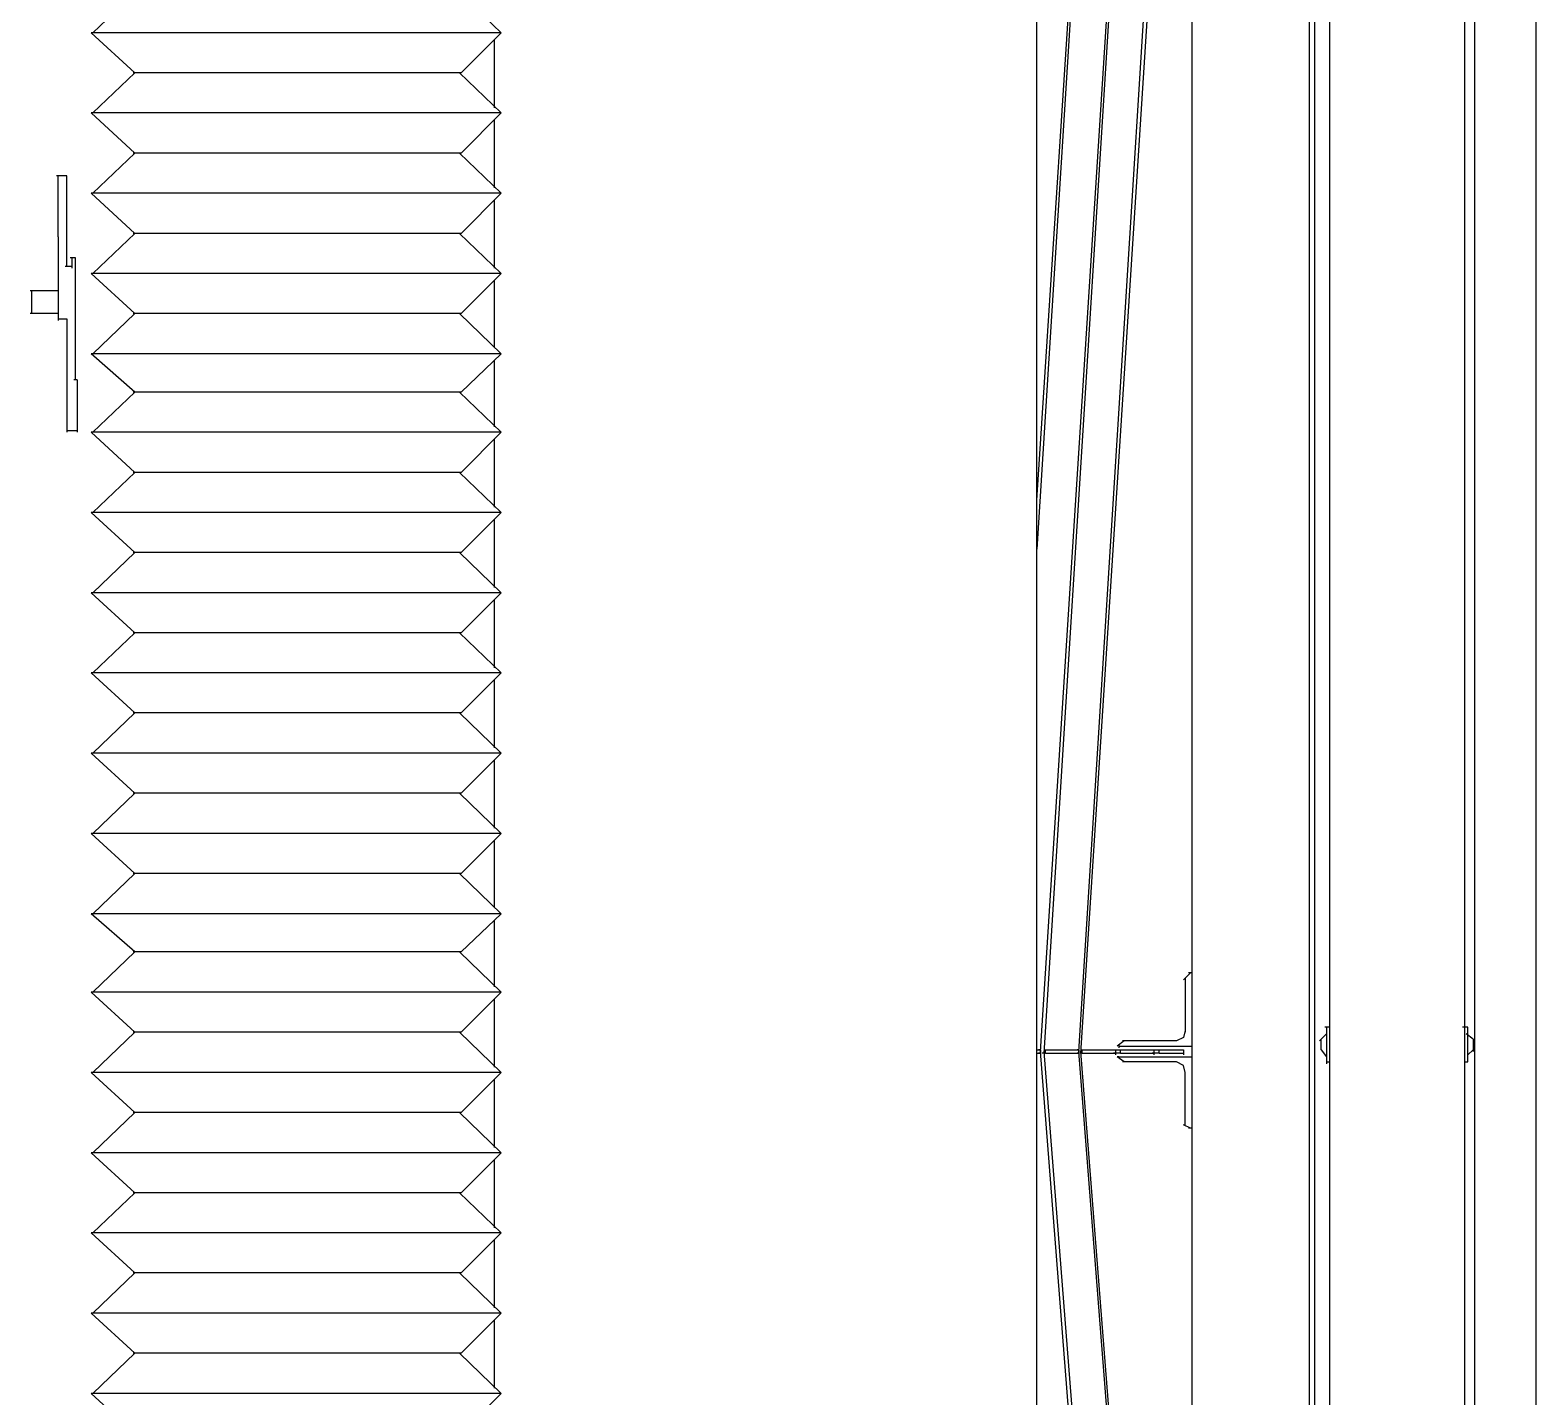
# Model space of a CAD drawing. Header units: inches. Extents: x 13215 to 16529, y 27038 to 34809.
# Drawn here: x 15487 to 16521, y 28182 to 29121 of the extents above; entities that cross this region are included whole.
import ezdxf

# ---------------------------------------------------------------- set-up
doc = ezdxf.new("R2010")
doc.units = ezdxf.units.IN
doc.header["$MEASUREMENT"] = 0
doc.layers.add('MAQUINAS', color=181, linetype='Continuous')

msp = doc.modelspace()

# ---------------------------------------------------------------- linework, layer by layer
at = {"layer": 'MAQUINAS'}
for points in [[(16284.9, 27633.7), (16284.9, 30865.2)], [(16365.2, 30865.2), (16365.2, 27632.5)], [(16368.8, 30865.2), (16368.8, 27632.5)], [(16178.3, 27748.6), (16178.3, 30620.9)], [(16178.3, 28797.9), (16208.3, 29259)], [(16209.5, 29259), (16178.3, 28764.3)], [(16180.7, 28419.4), (16234.6, 29259)], [(16235.8, 29259), (16183.1, 28418.2)], [(16207.1, 28419.4), (16259.8, 29259)], [(16262.2, 29259), (16208.3, 28418.2)], [(16379.5, 27539), (16379.5, 29249.4)], [(16471.8, 29249.4), (16471.8, 27537.8)], [(16478.9, 27597.7), (16478.9, 29250.6)], [(16520.9, 29250.6), (16520.9, 27595.3)], [(15530.3, 29118.9), (15559.1, 29146.4)], [(15810.6, 29118.9), (15781.9, 29146.4)], [(15810.6, 29118.9), (15529.1, 29118.9)], [(15559.1, 29091.3), (15529.1, 29118.9)], [(15783, 29091.3), (15810.6, 29118.9)], [(15805.8, 29114.1), (15805.8, 29067.4)], [(15530.3, 29063.8), (15559.1, 29091.3)], [(15783, 29091.3), (15557.9, 29091.3)], [(15810.6, 29063.8), (15781.9, 29091.3)], [(15810.6, 29063.8), (15529.1, 29063.8)], [(15559.1, 29036.2), (15529.1, 29063.8)], [(15783, 29036.2), (15810.6, 29063.8)], [(15805.8, 29059), (15805.8, 29012.3)], [(15530.3, 29008.7), (15559.1, 29036.2)], [(15783, 29036.2), (15557.9, 29036.2)], [(15810.6, 29008.7), (15781.9, 29036.2)], [(15512.4, 29020.7), (15505.2, 29020.7)], [(15506.4, 28978.7), (15506.4, 29020.7)], [(15512.4, 28978.7), (15512.4, 29020.7)], [(15810.6, 29008.7), (15529.1, 29008.7)], [(15559.1, 28981.1), (15529.1, 29008.7)], [(15783, 28981.1), (15810.6, 29008.7)], [(15805.8, 29003.9), (15805.8, 28957.2)], [(15506.4, 28978.7), (15506.4, 28921.3)], [(15512.4, 28958.4), (15512.4, 28978.7)], [(15530.3, 28953.6), (15559.1, 28981.1)], [(15783, 28981.1), (15557.9, 28981.1)], [(15810.6, 28953.6), (15781.9, 28981.1)], [(15518.3, 28964.4), (15514.7, 28964.4)], [(15515.9, 28964.4), (15515.9, 28957.2)], [(15518.3, 28887.7), (15518.3, 28964.4)], [(15515.9, 28958.4), (15511.2, 28958.4)], [(15810.6, 28953.6), (15529.1, 28953.6)], [(15559.1, 28926), (15529.1, 28953.6)], [(15783, 28926), (15810.6, 28953.6)], [(15805.8, 28948.8), (15805.8, 28903.3)], [(15506.4, 28941.6), (15487.2, 28941.6)], [(15488.4, 28926), (15488.4, 28941.6)], [(15506.4, 28926), (15487.2, 28926)], [(15506.4, 28922.5), (15512.4, 28922.5)], [(15512.4, 28922.5), (15512.4, 28886.5)], [(15530.3, 28898.5), (15559.1, 28926)], [(15783, 28926), (15557.9, 28926)], [(15810.6, 28898.5), (15781.9, 28926)], [(15810.6, 28898.5), (15529.1, 28898.5)], [(15559.1, 28872.1), (15529.1, 28898.5)], [(15783, 28872.1), (15810.6, 28898.5)], [(15805.8, 28893.7), (15805.8, 28848.2)], [(15512.4, 28887.7), (15512.4, 28844.6)], [(15518.3, 28880.5), (15518.3, 28887.7)], [(15519.5, 28880.5), (15517.1, 28880.5)], [(15519.5, 28880.5), (15519.5, 28844.6)], [(15530.3, 28844.6), (15559.1, 28872.1)], [(15783, 28872.1), (15557.9, 28872.1)], [(15810.6, 28844.6), (15781.9, 28872.1)], [(15512.4, 28845.8), (15519.5, 28845.8)], [(15810.6, 28844.6), (15529.1, 28844.6)], [(15559.1, 28817), (15529.1, 28844.6)], [(15783, 28817), (15810.6, 28844.6)], [(15805.8, 28839.8), (15805.8, 28793.1)], [(15530.3, 28789.5), (15559.1, 28817)], [(15783, 28817), (15557.9, 28817)], [(15810.6, 28789.5), (15781.9, 28817)], [(15810.6, 28789.5), (15529.1, 28789.5)], [(15559.1, 28762), (15529.1, 28789.5)], [(15783, 28762), (15810.6, 28789.5)], [(15805.8, 28784.7), (15805.8, 28738)], [(15530.3, 28734.4), (15559.1, 28762)], [(15783, 28762), (15557.9, 28762)], [(15810.6, 28734.4), (15781.9, 28762)], [(15810.6, 28734.4), (15529.1, 28734.4)], [(15559.1, 28706.9), (15529.1, 28734.4)], [(15783, 28706.9), (15810.6, 28734.4)], [(15805.8, 28729.6), (15805.8, 28682.9)], [(15530.3, 28679.3), (15559.1, 28706.9)], [(15783, 28706.9), (15557.9, 28706.9)], [(15810.6, 28679.3), (15781.9, 28706.9)], [(15810.6, 28679.3), (15529.1, 28679.3)], [(15559.1, 28651.8), (15529.1, 28679.3)], [(15783, 28651.8), (15810.6, 28679.3)], [(15805.8, 28674.5), (15805.8, 28627.8)], [(15530.3, 28624.2), (15559.1, 28651.8)], [(15783, 28651.8), (15557.9, 28651.8)], [(15810.6, 28624.2), (15781.9, 28651.8)], [(15810.6, 28624.2), (15529.1, 28624.2)], [(15559.1, 28596.7), (15529.1, 28624.2)], [(15783, 28596.7), (15810.6, 28624.2)], [(15805.8, 28619.4), (15805.8, 28572.7)], [(15530.3, 28569.1), (15559.1, 28596.7)], [(15783, 28596.7), (15557.9, 28596.7)], [(15810.6, 28569.1), (15781.9, 28596.7)], [(15810.6, 28569.1), (15529.1, 28569.1)], [(15559.1, 28541.6), (15529.1, 28569.1)], [(15783, 28541.6), (15810.6, 28569.1)], [(15805.8, 28564.3), (15805.8, 28518.8)], [(15530.3, 28514), (15559.1, 28541.6)], [(15783, 28541.6), (15557.9, 28541.6)], [(15810.6, 28514), (15781.9, 28541.6)], [(15810.6, 28514), (15529.1, 28514)], [(15559.1, 28487.7), (15529.1, 28514)], [(15783, 28487.7), (15810.6, 28514)], [(15805.8, 28509.2), (15805.8, 28463.7)], [(15530.3, 28460.1), (15559.1, 28487.7)], [(15783, 28487.7), (15557.9, 28487.7)], [(15810.6, 28460.1), (15781.9, 28487.7)], [(16283.7, 28473.3), (16278.9, 28468.5)], [(16280.1, 28469.7), (16280.1, 28432.6)], [(16284.9, 28473.3), (16282.5, 28473.3)], [(15810.6, 28460.1), (15529.1, 28460.1)], [(15559.1, 28432.6), (15529.1, 28460.1)], [(15783, 28432.6), (15810.6, 28460.1)], [(15805.8, 28455.3), (15805.8, 28408.6)], [(15530.3, 28405), (15559.1, 28432.6)], [(15783, 28432.6), (15557.9, 28432.6)], [(15810.6, 28405), (15781.9, 28432.6)], [(16238.2, 28426.6), (16233.4, 28423)], [(16274.1, 28426.6), (16237, 28426.6)], [(16280.1, 28433.8), (16278.9, 28429), (16274.1, 28426.6)], [(16377.1, 28431.4), (16372.3, 28426.6)], [(16373.5, 28420.6), (16373.5, 28427.8)], [(16379.5, 28436.2), (16375.9, 28436.2)], [(16377.1, 28436.2), (16377.1, 28411)], [(16474.2, 28436.2), (16470.6, 28436.2)], [(16477.8, 28427.8), (16473, 28431.4)], [(16474.2, 28412.2), (16474.2, 28436.2)], [(16477.8, 28427.8), (16477.8, 28419.4)], [(16178.3, 28420.6), (16180.7, 28420.6)], [(16178.3, 28418.2), (16180.7, 28418.2)], [(16180.7, 28420.6), (16179.5, 28420.6)], [(16180.7, 28418.2), (16179.5, 28418.2)], [(16180.7, 28420.6), (16180.7, 28417)], [(16240.6, 27656.4), (16180.7, 28419.4)], [(16184.3, 28418.2), (16181.9, 28418.2)], [(16183.1, 28420.6), (16184.3, 28420.6)], [(16183.1, 28419.4), (16243, 27655.2)], [(16184.3, 28420.6), (16207.1, 28420.6)], [(16184.3, 28418.2), (16184.3, 28420.6)], [(16184.3, 28418.2), (16207.1, 28418.2)], [(16207.1, 28420.6), (16205.9, 28420.6)], [(16207.1, 28418.2), (16205.9, 28418.2)], [(16207.1, 28420.6), (16207.1, 28417)], [(16266.9, 27656.4), (16207.1, 28419.4)], [(16208.3, 28420.6), (16209.5, 28420.6)], [(16208.3, 28419.4), (16268.1, 27655.2)], [(16209.5, 28418.2), (16208.3, 28418.2)], [(16209.5, 28420.6), (16232.2, 28420.6)], [(16209.5, 28418.2), (16209.5, 28420.6)], [(16209.5, 28418.2), (16232.2, 28418.2)], [(16235.8, 28418.2), (16231, 28418.2)], [(16232.2, 28420.6), (16232.2, 28417)], [(16232.2, 28420.6), (16235.8, 28420.6)], [(16238.2, 28412.2), (16233.4, 28415.8)], [(16234.6, 28415.8), (16233.4, 28415.8)], [(16234.6, 28424.2), (16234.6, 28421.8)], [(16234.6, 28423), (16284.9, 28423)], [(16234.6, 28415.8), (16284.9, 28415.8)], [(16235.8, 28420.6), (16258.6, 28420.6)], [(16235.8, 28418.2), (16235.8, 28420.6)], [(16235.8, 28418.2), (16258.6, 28418.2)], [(16262.2, 28418.2), (16257.4, 28418.2)], [(16258.6, 28420.6), (16258.6, 28417)], [(16258.6, 28420.6), (16262.2, 28420.6)], [(16262.2, 28420.6), (16278.9, 28420.6)], [(16262.2, 28418.2), (16262.2, 28420.6)], [(16262.2, 28418.2), (16278.9, 28418.2)], [(16278.9, 28420.6), (16278.9, 28417)], [(16373.5, 28420.6), (16377.1, 28415.8)], [(16474.2, 28417), (16477.8, 28420.6)], [(16274.1, 28412.2), (16237, 28412.2)], [(16280.1, 28405), (16278.9, 28409.8), (16274.1, 28412.2)], [(16377.1, 28412.2), (16379.5, 28412.2)], [(16471.8, 28412.2), (16474.2, 28412.2)], [(15810.6, 28405), (15529.1, 28405)], [(15559.1, 28377.5), (15529.1, 28405)], [(15783, 28377.5), (15810.6, 28405)], [(15805.8, 28400.2), (15805.8, 28353.5)], [(16280.1, 28369.1), (16280.1, 28405)], [(15530.3, 28349.9), (15559.1, 28377.5)], [(15783, 28377.5), (15557.9, 28377.5)], [(15810.6, 28349.9), (15781.9, 28377.5)], [(16283.7, 28366.7), (16278.9, 28369.1)], [(16284.9, 28366.7), (16282.5, 28366.7)], [(15810.6, 28349.9), (15529.1, 28349.9)], [(15559.1, 28322.4), (15529.1, 28349.9)], [(15783, 28322.4), (15810.6, 28349.9)], [(15805.8, 28345.1), (15805.8, 28298.4)], [(15530.3, 28294.8), (15559.1, 28322.4)], [(15783, 28322.4), (15557.9, 28322.4)], [(15810.6, 28294.8), (15781.9, 28322.4)], [(15810.6, 28294.8), (15529.1, 28294.8)], [(15559.1, 28267.3), (15529.1, 28294.8)], [(15783, 28267.3), (15810.6, 28294.8)], [(15805.8, 28290), (15805.8, 28243.3)], [(15530.3, 28239.7), (15559.1, 28267.3)], [(15783, 28267.3), (15557.9, 28267.3)], [(15810.6, 28239.7), (15781.9, 28267.3)], [(15810.6, 28239.7), (15529.1, 28239.7)], [(15559.1, 28212.2), (15529.1, 28239.7)], [(15783, 28212.2), (15810.6, 28239.7)], [(15805.8, 28234.9), (15805.8, 28188.2)], [(15530.3, 28184.6), (15559.1, 28212.2)], [(15783, 28212.2), (15557.9, 28212.2)], [(15810.6, 28184.6), (15781.9, 28212.2)], [(15810.6, 28184.6), (15529.1, 28184.6)], [(15559.1, 28157.1), (15529.1, 28184.6)], [(15783, 28157.1), (15810.6, 28184.6)]]:
    msp.add_lwpolyline(points, dxfattribs=at)

doc.saveas('drawing.dxf')
